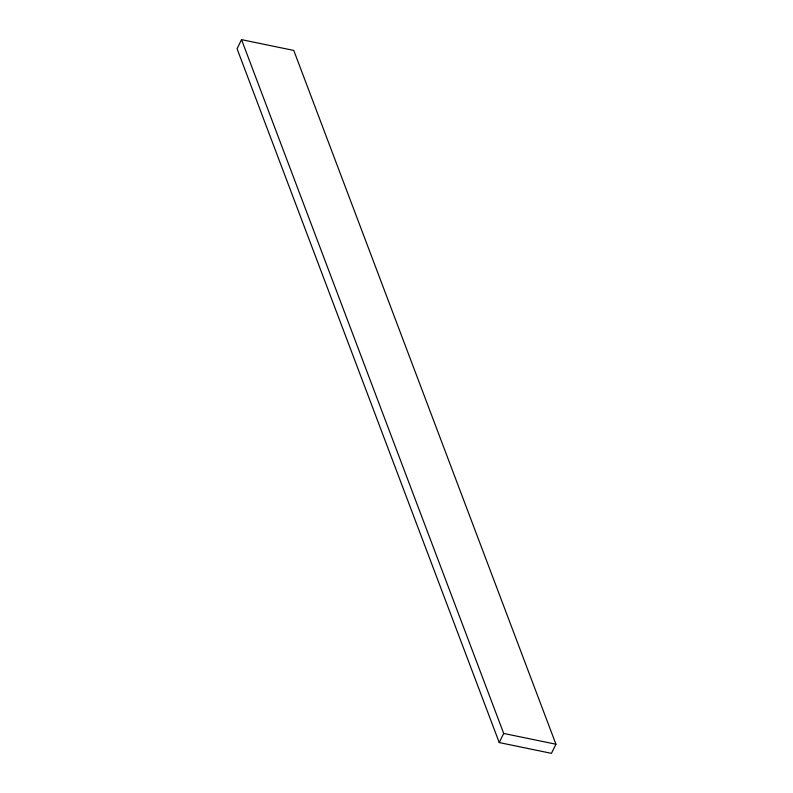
<?xml version="1.0" encoding="UTF-8"?>
<svg xmlns="http://www.w3.org/2000/svg" width="793" height="793" viewBox="0 0 793 793"><rect width="100%" height="100%" fill="white"/><g stroke="black" fill="none" stroke-linecap="round" stroke-linejoin="round"><path stroke-width="1.19" d="M241.538 39.65L237.067 48.77L499.233 742.565L551.462 753.35L555.933 744.23L293.767 50.435L241.538 39.65L503.694 733.446L499.233 742.565M503.694 733.446L555.933 744.23"/></g></svg>
